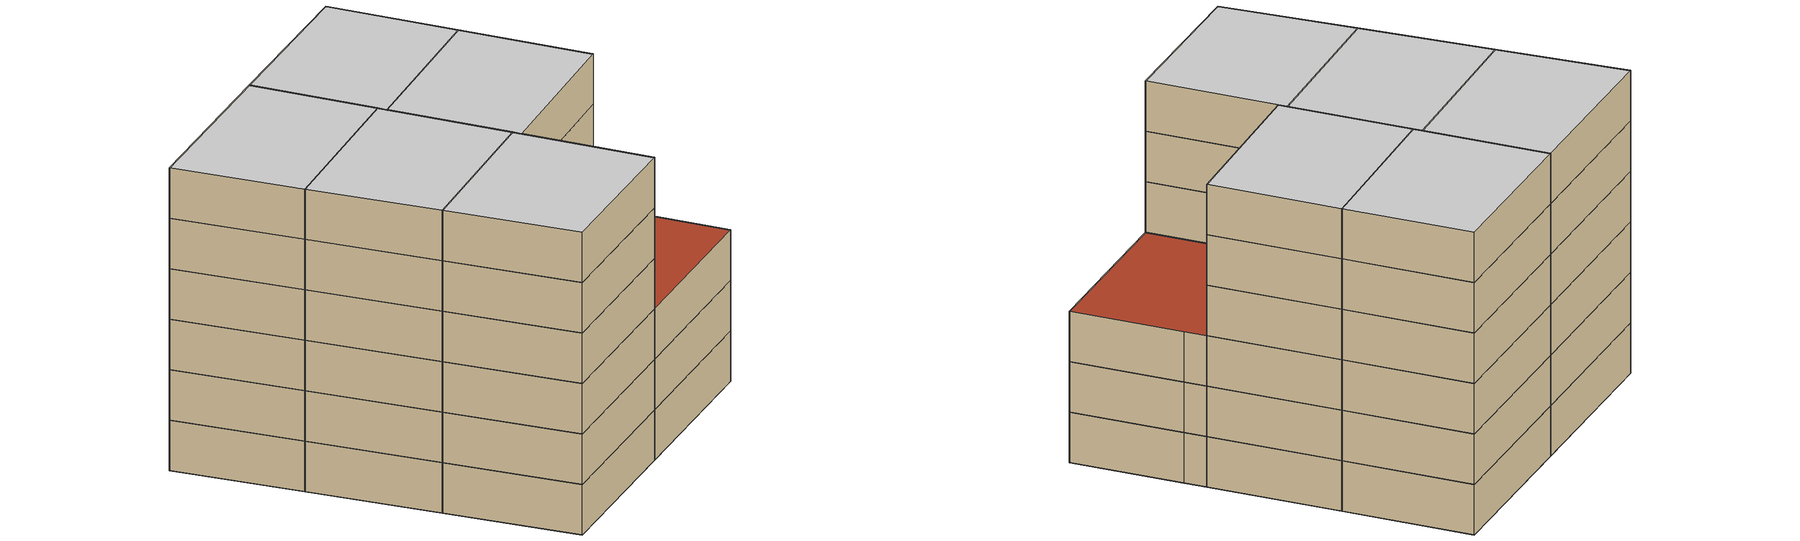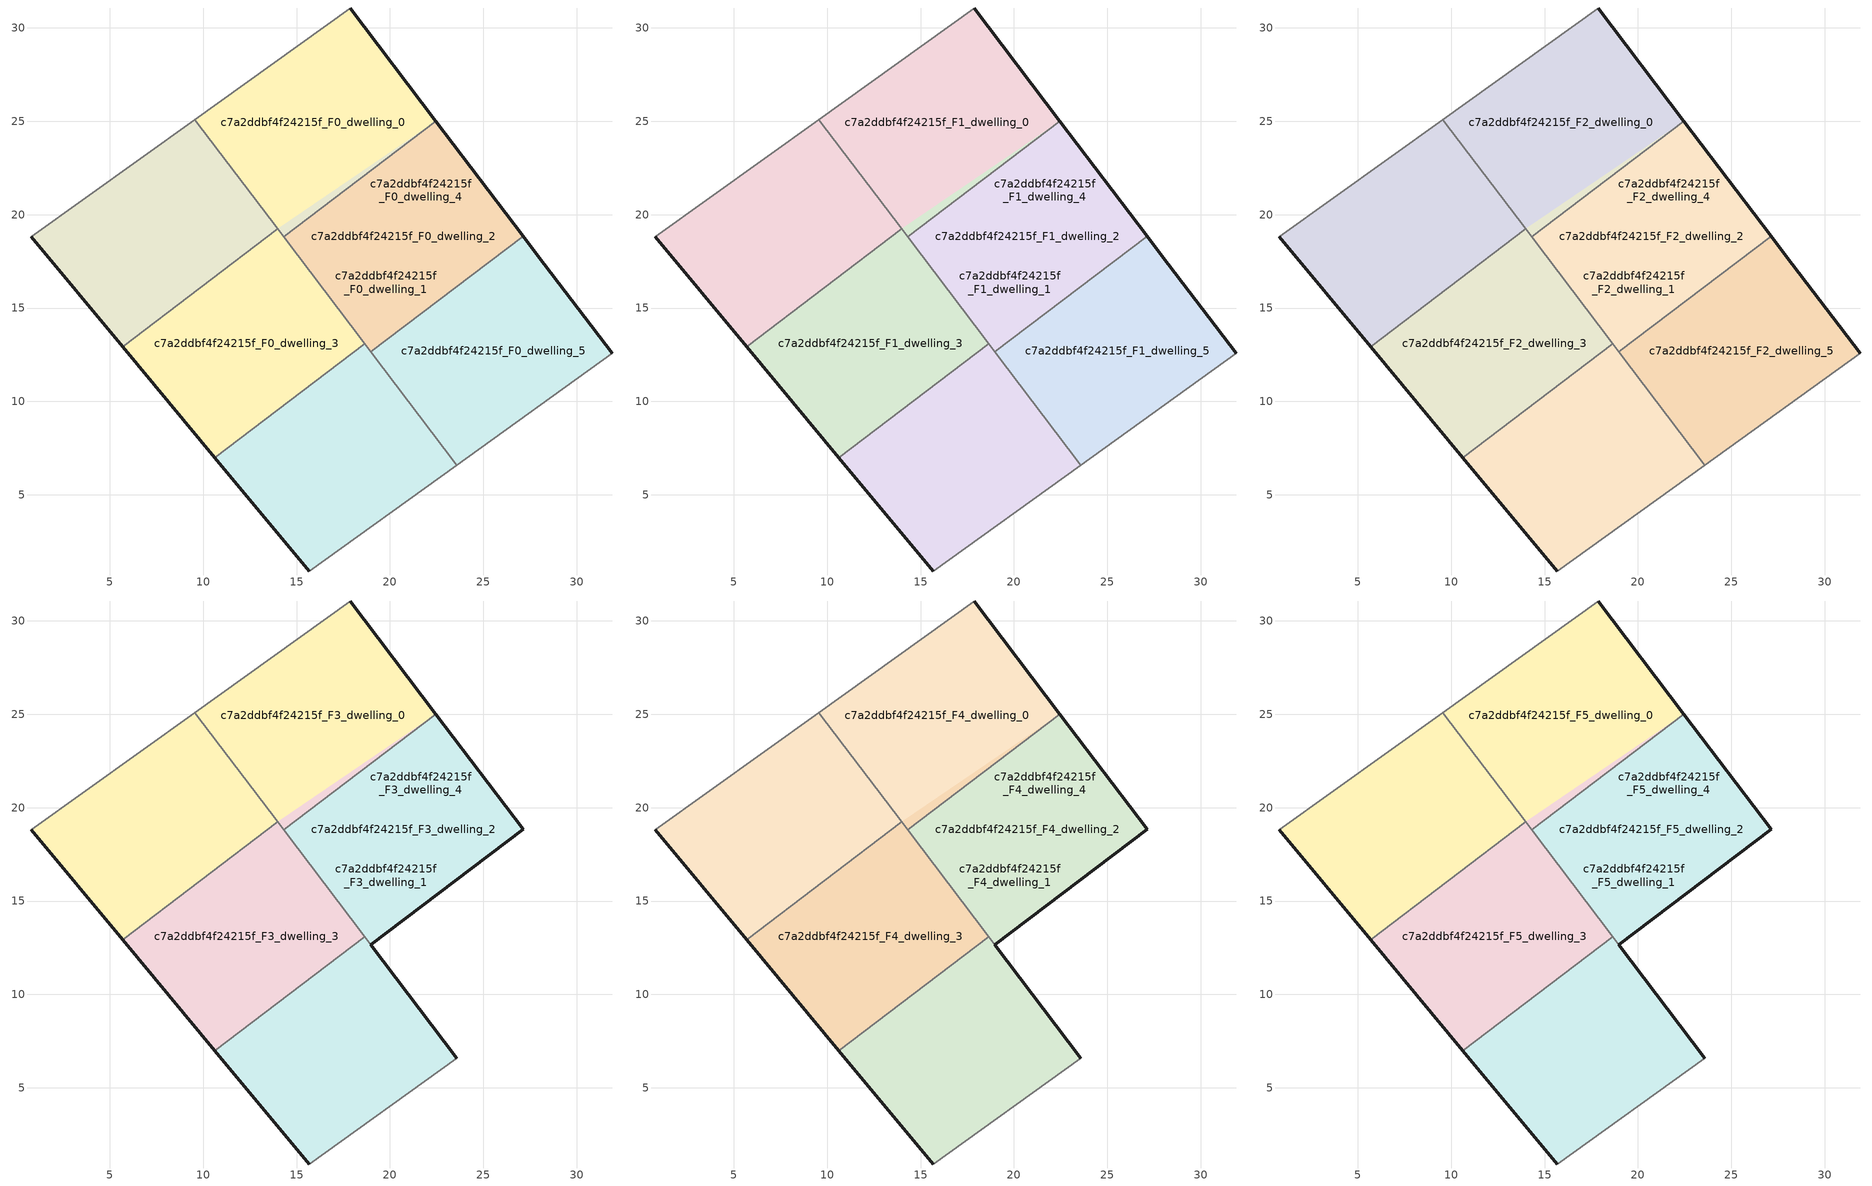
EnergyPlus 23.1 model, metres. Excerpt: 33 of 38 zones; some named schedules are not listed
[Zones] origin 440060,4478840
c7a2ddbf4f24215f_F0_dwelling_0
 floor ground (EU_floor_Construction): 22.47,25.01 17.88,31.07 9.55,25.09 14.3,18.82 z0; 13.98,19.24 9.55,25.09 0.8,18.8 5.68,12.94 z0
 wall outside (EU_wall_Construction): 5.68,12.94 0.8,18.8 z0:3
 wall adiabatic (EU_wall_Construction): 0.8,18.8 9.55,25.09 z0:3
 wall to c7a2ddbf4f24215f_F0_dwelling_1 (EU_wall_Construction): 13.98,19.24 5.68,12.94 z0:3
 wall to c7a2ddbf4f24215f_F0_dwelling_3 (EU_wall_Construction): 9.55,25.09 13.98,19.24 z0:3
c7a2ddbf4f24215f_F0_dwelling_1
 floor ground (EU_floor_Construction): 22.47,25.01 13.98,19.24 14.3,18.82 z0; 22.47,25.01 17.88,31.07 9.55,25.09 13.98,19.24 z0; 18.66,13.07 13.98,19.24 5.68,12.94 10.63,6.98 z0; 27.14,18.84 22.47,25.01 14.3,18.82 18.98,12.65 z0
 wall outside (EU_wall_Construction): 10.63,6.98 5.68,12.94 z0:3
 wall to c7a2ddbf4f24215f_F0_dwelling_2 (EU_wall_Construction): 18.66,13.07 10.63,6.98 z0:3
 wall to c7a2ddbf4f24215f_F0_dwelling_4 (EU_wall_Construction): 14.3,18.82 18.66,13.07 z0:3
 wall to c7a2ddbf4f24215f_F0_dwelling_3 (EU_wall_Construction): 13.98,19.24 14.3,18.82 z0:3
c7a2ddbf4f24215f_F0_dwelling_2
 floor ground (EU_floor_Construction): 23.58,6.59 18.66,13.07 10.63,6.98 15.69,0.91 z0; 31.91,12.57 27.93,17.8 27.14,18.84 18.98,12.65 23.58,6.59 z0; 27.14,18.84 22.47,25.01 14.3,18.82 18.98,12.65 z0
 wall outside (EU_wall_Construction): 15.69,0.91 10.63,6.98 z0:3
 wall adiabatic (EU_wall_Construction): 23.58,6.59 15.69,0.91 z0:3
 wall to c7a2ddbf4f24215f_F0_dwelling_5 (EU_wall_Construction): 18.98,12.65 23.58,6.59 z0:3
 wall to c7a2ddbf4f24215f_F0_dwelling_4 (EU_wall_Construction): 18.66,13.07 18.98,12.65 z0:3
c7a2ddbf4f24215f_F0_dwelling_3
 floor ground (EU_floor_Construction): 22.47,25.01 17.88,31.07 9.55,25.09 13.98,19.24 z0; 13.98,19.24 9.55,25.09 0.8,18.8 5.68,12.94 z0; 18.66,13.07 13.98,19.24 5.68,12.94 10.63,6.98 z0; 22.47,25.01 13.98,19.24 14.3,18.82 z0
 wall outside (EU_wall_Construction): 17.88,31.07 22.47,25.01 z0:3
 wall adiabatic (EU_wall_Construction): 9.55,25.09 17.88,31.07 z0:3
 wall to c7a2ddbf4f24215f_F0_dwelling_4 (EU_wall_Construction): 22.47,25.01 14.3,18.82 z0:3
c7a2ddbf4f24215f_F0_dwelling_4
 floor ground (EU_floor_Construction): 27.14,18.84 22.47,25.01 14.3,18.82 18.98,12.65 z0; 18.66,13.07 13.98,19.24 5.68,12.94 10.63,6.98 z0; 23.58,6.59 18.66,13.07 10.63,6.98 15.69,0.91 z0
 wall outside (EU_wall_Construction): 22.47,25.01 27.14,18.84 z0:3
 wall to c7a2ddbf4f24215f_F0_dwelling_5 (EU_wall_Construction): 27.14,18.84 18.98,12.65 z0:3
c7a2ddbf4f24215f_F0_dwelling_5
 floor ground (EU_floor_Construction): 23.58,6.59 18.66,13.07 10.63,6.98 15.69,0.91 z0; 31.91,12.57 27.93,17.8 27.14,18.84 18.98,12.65 23.58,6.59 z0
 wall outside (EU_wall_Construction): 27.14,18.84 27.93,17.8 31.91,12.57 z0:3
 wall adiabatic (EU_wall_Construction): 31.91,12.57 23.58,6.59 z0:3
c7a2ddbf4f24215f_F1_dwelling_0
 floor to c7a2ddbf4f24215f_F0_dwelling_0 (EU_floor_Construction): 22.47,25.01 17.88,31.07 9.55,25.09 14.3,18.82 z3
 floor adiabatic (EU_floor_Construction): 13.98,19.24 9.55,25.09 0.8,18.8 5.68,12.94 z3
 wall outside (EU_wall_Construction): 5.68,12.94 0.8,18.8 z3:6
 wall adiabatic (EU_wall_Construction): 0.8,18.8 9.55,25.09 z3:6
 wall to c7a2ddbf4f24215f_F1_dwelling_1 (EU_wall_Construction): 13.98,19.24 5.68,12.94 z3:6
 wall to c7a2ddbf4f24215f_F1_dwelling_3 (EU_wall_Construction): 9.55,25.09 13.98,19.24 z3:6
c7a2ddbf4f24215f_F1_dwelling_1
 floor to c7a2ddbf4f24215f_F0_dwelling_1 (EU_floor_Construction): 27.14,18.84 22.47,25.01 14.3,18.82 18.98,12.65 z3; 22.47,25.01 13.98,19.24 14.3,18.82 z3; 13.98,19.24 17.88,31.07 9.55,25.09 z3; 18.66,13.07 13.98,19.24 5.68,12.94 10.63,6.98 z3; 22.47,25.01 17.88,31.07 13.98,19.24 z3
 wall outside (EU_wall_Construction): 10.63,6.98 5.68,12.94 z3:6
 wall to c7a2ddbf4f24215f_F1_dwelling_2 (EU_wall_Construction): 18.66,13.07 10.63,6.98 z3:6
 wall to c7a2ddbf4f24215f_F1_dwelling_4 (EU_wall_Construction): 14.3,18.82 18.66,13.07 z3:6
 wall to c7a2ddbf4f24215f_F1_dwelling_3 (EU_wall_Construction): 13.98,19.24 14.3,18.82 z3:6
c7a2ddbf4f24215f_F1_dwelling_2
 floor to c7a2ddbf4f24215f_F0_dwelling_2 (EU_floor_Construction): 23.58,6.59 18.66,13.07 10.63,6.98 15.69,0.91 z3; 27.14,18.84 22.47,25.01 14.3,18.82 18.98,12.65 z3
 floor adiabatic (EU_floor_Construction): 31.91,12.57 27.93,17.8 27.14,18.84 18.98,12.65 23.58,6.59 z3
 wall outside (EU_wall_Construction): 15.69,0.91 10.63,6.98 z3:6
 wall adiabatic (EU_wall_Construction): 23.58,6.59 15.69,0.91 z3:6
 wall to c7a2ddbf4f24215f_F1_dwelling_5 (EU_wall_Construction): 18.98,12.65 23.58,6.59 z3:6
 wall to c7a2ddbf4f24215f_F1_dwelling_4 (EU_wall_Construction): 18.66,13.07 18.98,12.65 z3:6
c7a2ddbf4f24215f_F1_dwelling_3
 floor to c7a2ddbf4f24215f_F0_dwelling_3 (EU_floor_Construction): 13.98,19.24 9.55,25.09 0.8,18.8 5.68,12.94 z3; 18.66,13.07 13.98,19.24 5.68,12.94 10.63,6.98 z3; 13.98,19.24 17.88,31.07 9.55,25.09 z3; 22.47,25.01 13.99,19.24 14.3,18.82 z3; 22.47,25.01 17.88,31.07 13.98,19.24 z3
 wall outside (EU_wall_Construction): 17.88,31.07 22.47,25.01 z3:6
 wall adiabatic (EU_wall_Construction): 9.55,25.09 17.88,31.07 z3:6
 wall to c7a2ddbf4f24215f_F1_dwelling_4 (EU_wall_Construction): 22.47,25.01 14.3,18.82 z3:6
c7a2ddbf4f24215f_F1_dwelling_4
 floor to c7a2ddbf4f24215f_F0_dwelling_4 (EU_floor_Construction): 27.14,18.84 22.47,25.01 14.3,18.82 18.98,12.65 z3; 18.66,13.07 13.98,19.24 5.68,12.94 10.63,6.98 z3
 floor adiabatic (EU_floor_Construction): 23.58,6.59 18.66,13.07 10.63,6.98 15.69,0.91 z3
 wall outside (EU_wall_Construction): 22.47,25.01 27.14,18.84 z3:6
 wall to c7a2ddbf4f24215f_F1_dwelling_5 (EU_wall_Construction): 27.14,18.84 18.98,12.65 z3:6
c7a2ddbf4f24215f_F1_dwelling_5
 floor to c7a2ddbf4f24215f_F0_dwelling_5 (EU_floor_Construction): 23.58,6.59 18.66,13.07 10.63,6.98 15.69,0.91 z3; 31.91,12.57 27.93,17.8 27.14,18.84 18.98,12.65 23.58,6.59 z3
 wall outside (EU_wall_Construction): 27.14,18.84 27.93,17.8 31.91,12.57 z3:6
 wall adiabatic (EU_wall_Construction): 31.91,12.57 23.58,6.59 z3:6
c7a2ddbf4f24215f_F2_dwelling_0
 floor to c7a2ddbf4f24215f_F1_dwelling_0 (EU_floor_Construction): 22.47,25.01 17.88,31.07 9.55,25.09 14.3,18.82 z6
 floor adiabatic (EU_floor_Construction): 13.98,19.24 9.55,25.09 0.8,18.8 5.68,12.94 z6
 wall outside (EU_wall_Construction): 5.68,12.94 0.8,18.8 z6:9
 wall adiabatic (EU_wall_Construction): 0.8,18.8 9.55,25.09 z6:9
 wall to c7a2ddbf4f24215f_F2_dwelling_1 (EU_wall_Construction): 13.98,19.24 5.68,12.94 z6:9
 wall to c7a2ddbf4f24215f_F2_dwelling_3 (EU_wall_Construction): 9.55,25.09 13.98,19.24 z6:9
c7a2ddbf4f24215f_F2_dwelling_1
 floor to c7a2ddbf4f24215f_F1_dwelling_1 (EU_floor_Construction): 27.14,18.84 22.47,25.01 14.3,18.82 18.98,12.65 z6; 22.47,25.01 13.98,19.24 14.3,18.82 z6; 13.98,19.24 17.88,31.07 9.55,25.09 z6; 18.66,13.07 13.98,19.24 5.68,12.94 10.63,6.98 z6; 22.47,25.01 17.88,31.07 13.98,19.24 z6
 wall outside (EU_wall_Construction): 10.63,6.98 5.68,12.94 z6:9
 wall to c7a2ddbf4f24215f_F2_dwelling_2 (EU_wall_Construction): 18.66,13.07 10.63,6.98 z6:9
 wall to c7a2ddbf4f24215f_F2_dwelling_4 (EU_wall_Construction): 14.3,18.82 18.66,13.07 z6:9
 wall to c7a2ddbf4f24215f_F2_dwelling_3 (EU_wall_Construction): 13.98,19.24 14.3,18.82 z6:9
c7a2ddbf4f24215f_F2_dwelling_2
 floor to c7a2ddbf4f24215f_F1_dwelling_2 (EU_floor_Construction): 23.58,6.59 18.66,13.07 10.63,6.98 15.69,0.91 z6; 27.14,18.84 22.47,25.01 14.3,18.82 18.98,12.65 z6
 floor adiabatic (EU_floor_Construction): 31.91,12.57 27.93,17.8 27.14,18.84 18.98,12.65 23.58,6.59 z6
 wall outside (EU_wall_Construction): 15.69,0.91 10.63,6.98 z6:9
 wall adiabatic (EU_wall_Construction): 23.58,6.59 15.69,0.91 z6:9
 wall to c7a2ddbf4f24215f_F2_dwelling_5 (EU_wall_Construction): 18.98,12.65 23.58,6.59 z6:9
 wall to c7a2ddbf4f24215f_F2_dwelling_4 (EU_wall_Construction): 18.66,13.07 18.98,12.65 z6:9
 roof outside (EU_floor_Construction): 27.93,17.8 31.91,12.57 23.58,6.59 18.98,12.65 27.14,18.84 z9
c7a2ddbf4f24215f_F2_dwelling_3
 floor to c7a2ddbf4f24215f_F1_dwelling_3 (EU_floor_Construction): 13.98,19.24 9.55,25.09 0.8,18.8 5.68,12.94 z6; 18.66,13.07 13.98,19.24 5.68,12.94 10.63,6.98 z6; 13.98,19.24 17.88,31.07 9.55,25.09 z6; 22.47,25.01 13.99,19.24 14.3,18.82 z6; 22.47,25.01 17.88,31.07 13.98,19.24 z6
 wall outside (EU_wall_Construction): 17.88,31.07 22.47,25.01 z6:9
 wall adiabatic (EU_wall_Construction): 9.55,25.09 17.88,31.07 z6:9
 wall to c7a2ddbf4f24215f_F2_dwelling_4 (EU_wall_Construction): 22.47,25.01 14.3,18.82 z6:9
c7a2ddbf4f24215f_F2_dwelling_4
 floor to c7a2ddbf4f24215f_F1_dwelling_4 (EU_floor_Construction): 27.14,18.84 22.47,25.01 14.3,18.82 18.98,12.65 z6; 18.66,13.07 13.98,19.24 5.68,12.94 10.63,6.98 z6
 floor adiabatic (EU_floor_Construction): 23.58,6.59 18.66,13.07 10.63,6.98 15.69,0.91 z6
 wall outside (EU_wall_Construction): 22.47,25.01 27.14,18.84 z6:9
 wall to c7a2ddbf4f24215f_F2_dwelling_5 (EU_wall_Construction): 27.14,18.84 18.98,12.65 z6:9
c7a2ddbf4f24215f_F2_dwelling_5
 floor to c7a2ddbf4f24215f_F1_dwelling_5 (EU_floor_Construction): 23.58,6.59 18.66,13.07 10.63,6.98 15.69,0.91 z6; 31.91,12.57 27.93,17.8 27.14,18.84 18.98,12.65 23.58,6.59 z6
 wall outside (EU_wall_Construction): 27.14,18.84 27.93,17.8 31.91,12.57 z6:9
 wall adiabatic (EU_wall_Construction): 31.91,12.57 23.58,6.59 z6:9
 roof outside (EU_roof_Construction): 27.93,17.8 31.91,12.57 23.58,6.59 18.98,12.65 27.14,18.84 z9
c7a2ddbf4f24215f_F3_dwelling_0
 floor to c7a2ddbf4f24215f_F2_dwelling_0 (EU_floor_Construction): 22.47,25.01 17.88,31.07 9.55,25.09 14.3,18.82 z9
 floor adiabatic (EU_floor_Construction): 13.98,19.24 9.55,25.09 0.8,18.8 5.68,12.94 z9
 wall outside (EU_wall_Construction): 5.68,12.94 0.8,18.8 z9:12
 wall adiabatic (EU_wall_Construction): 0.8,18.8 9.55,25.09 z9:12
 wall to c7a2ddbf4f24215f_F3_dwelling_1 (EU_wall_Construction): 13.98,19.24 5.68,12.94 z9:12
 wall to c7a2ddbf4f24215f_F3_dwelling_3 (EU_wall_Construction): 9.55,25.09 13.98,19.24 z9:12
c7a2ddbf4f24215f_F3_dwelling_1
 floor to c7a2ddbf4f24215f_F2_dwelling_1 (EU_floor_Construction): 27.14,18.84 22.47,25.01 14.3,18.82 18.98,12.65 z9; 22.47,25.01 13.98,19.24 14.3,18.82 z9; 13.98,19.24 17.88,31.07 9.55,25.09 z9; 18.66,13.07 13.98,19.24 5.68,12.94 10.63,6.98 z9; 22.47,25.01 17.88,31.07 13.98,19.24 z9
 wall outside (EU_wall_Construction): 10.63,6.98 5.68,12.94 z9:12
 wall to c7a2ddbf4f24215f_F3_dwelling_2 (EU_wall_Construction): 18.66,13.07 10.63,6.98 z9:12
 wall to c7a2ddbf4f24215f_F3_dwelling_4 (EU_wall_Construction): 14.3,18.82 18.66,13.07 z9:12
 wall to c7a2ddbf4f24215f_F3_dwelling_3 (EU_wall_Construction): 13.98,19.24 14.3,18.82 z9:12
c7a2ddbf4f24215f_F3_dwelling_2
 floor to c7a2ddbf4f24215f_F2_dwelling_2 (EU_floor_Construction): 27.14,18.84 22.47,25.01 14.3,18.82 18.98,12.65 z9; 23.58,6.59 18.66,13.07 10.63,6.98 15.69,0.91 z9
 wall outside (EU_wall_Construction): 15.69,0.91 10.63,6.98 / 18.98,12.65 23.58,6.59 z9:12
 wall adiabatic (EU_wall_Construction): 23.58,6.59 15.69,0.91 z9:12
 wall to c7a2ddbf4f24215f_F3_dwelling_4 (EU_wall_Construction): 18.66,13.07 18.98,12.65 z9:12
c7a2ddbf4f24215f_F3_dwelling_3
 floor to c7a2ddbf4f24215f_F2_dwelling_3 (EU_floor_Construction): 13.98,19.24 9.55,25.09 0.8,18.8 5.68,12.94 z9; 18.66,13.07 13.98,19.24 5.68,12.94 10.63,6.98 z9; 13.98,19.24 17.88,31.07 9.55,25.09 z9; 22.47,25.01 13.99,19.24 14.3,18.82 z9; 22.47,25.01 17.88,31.07 13.98,19.24 z9
 wall outside (EU_wall_Construction): 17.88,31.07 22.47,25.01 z9:12
 wall adiabatic (EU_wall_Construction): 9.55,25.09 17.88,31.07 z9:12
 wall to c7a2ddbf4f24215f_F3_dwelling_4 (EU_wall_Construction): 22.47,25.01 14.3,18.82 z9:12
c7a2ddbf4f24215f_F3_dwelling_4
 floor to c7a2ddbf4f24215f_F2_dwelling_4 (EU_floor_Construction): 27.14,18.84 22.47,25.01 14.3,18.82 18.98,12.65 z9; 18.66,13.07 13.98,19.24 5.68,12.94 10.63,6.98 z9
 floor to c7a2ddbf4f24215f_F2_dwelling_5 (EU_floor_Construction): 23.58,6.59 18.66,13.07 10.63,6.98 15.69,0.91 z9
 wall outside (EU_wall_Construction): 22.47,25.01 27.14,18.84 18.98,12.65 z9:12
c7a2ddbf4f24215f_F4_dwelling_0
 floor to c7a2ddbf4f24215f_F3_dwelling_0 (EU_floor_Construction): 22.47,25.01 17.88,31.07 9.55,25.09 14.3,18.82 z12
 floor adiabatic (EU_floor_Construction): 13.98,19.24 9.55,25.09 0.8,18.8 5.68,12.94 z12
 wall outside (EU_wall_Construction): 5.68,12.94 0.8,18.8 z12:15
 wall adiabatic (EU_wall_Construction): 0.8,18.8 9.55,25.09 z12:15
 wall to c7a2ddbf4f24215f_F4_dwelling_1 (EU_wall_Construction): 13.98,19.24 5.68,12.94 z12:15
 wall to c7a2ddbf4f24215f_F4_dwelling_3 (EU_wall_Construction): 9.55,25.09 13.98,19.24 z12:15
c7a2ddbf4f24215f_F4_dwelling_1
 floor to c7a2ddbf4f24215f_F3_dwelling_1 (EU_floor_Construction): 27.14,18.84 22.47,25.01 14.3,18.82 18.98,12.65 z12; 22.47,25.01 13.98,19.24 14.3,18.82 z12; 13.98,19.24 17.88,31.07 9.55,25.09 z12; 18.66,13.07 13.98,19.24 5.68,12.94 10.63,6.98 z12; 22.47,25.01 17.88,31.07 13.98,19.24 z12
 wall outside (EU_wall_Construction): 10.63,6.98 5.68,12.94 z12:15
 wall to c7a2ddbf4f24215f_F4_dwelling_2 (EU_wall_Construction): 18.66,13.07 10.63,6.98 z12:15
 wall to c7a2ddbf4f24215f_F4_dwelling_4 (EU_wall_Construction): 14.3,18.82 18.66,13.07 z12:15
 wall to c7a2ddbf4f24215f_F4_dwelling_3 (EU_wall_Construction): 13.98,19.24 14.3,18.82 z12:15
c7a2ddbf4f24215f_F4_dwelling_2
 floor to c7a2ddbf4f24215f_F3_dwelling_2 (EU_floor_Construction): 27.14,18.84 22.47,25.01 14.3,18.82 18.98,12.65 z12
 floor to c7a2ddbf4f24215f_F3_dwelling_4 (EU_floor_Construction): 23.58,6.59 18.66,13.07 10.63,6.98 15.69,0.91 z12
 wall outside (EU_wall_Construction): 15.69,0.91 10.63,6.98 / 18.98,12.65 23.58,6.59 z12:15
 wall adiabatic (EU_wall_Construction): 23.58,6.59 15.69,0.91 z12:15
 wall to c7a2ddbf4f24215f_F4_dwelling_4 (EU_wall_Construction): 18.66,13.07 18.98,12.65 z12:15
c7a2ddbf4f24215f_F4_dwelling_3
 floor to c7a2ddbf4f24215f_F3_dwelling_3 (EU_floor_Construction): 13.98,19.24 9.55,25.09 0.8,18.8 5.68,12.94 z12; 18.66,13.07 13.98,19.24 5.68,12.94 10.63,6.98 z12; 13.98,19.24 17.88,31.07 9.55,25.09 z12; 22.47,25.01 13.99,19.24 14.3,18.82 z12; 22.47,25.01 17.88,31.07 13.98,19.24 z12
 wall outside (EU_wall_Construction): 17.88,31.07 22.47,25.01 z12:15
 wall adiabatic (EU_wall_Construction): 9.55,25.09 17.88,31.07 z12:15
 wall to c7a2ddbf4f24215f_F4_dwelling_4 (EU_wall_Construction): 22.47,25.01 14.3,18.82 z12:15
c7a2ddbf4f24215f_F4_dwelling_4
 floor to c7a2ddbf4f24215f_F3_dwelling_4 (EU_floor_Construction): 27.14,18.84 22.47,25.01 14.3,18.82 18.98,12.65 z12; 18.66,13.07 13.98,19.24 5.68,12.94 10.63,6.98 z12
 floor to c7a2ddbf4f24215f_F3_dwelling_2 (EU_floor_Construction): 23.58,6.59 18.66,13.07 10.63,6.98 15.69,0.91 z12
 wall outside (EU_wall_Construction): 22.47,25.01 27.14,18.84 18.98,12.65 z12:15
c7a2ddbf4f24215f_F5_dwelling_0
 floor to c7a2ddbf4f24215f_F4_dwelling_0 (EU_floor_Construction): 22.47,25.01 17.88,31.07 9.55,25.09 14.3,18.82 z15
 floor adiabatic (EU_floor_Construction): 13.98,19.24 9.55,25.09 0.8,18.8 5.68,12.94 z15
 wall outside (EU_wall_Construction): 5.68,12.94 0.8,18.8 z15:18
 wall adiabatic (EU_wall_Construction): 0.8,18.8 9.55,25.09 z15:18
 wall to c7a2ddbf4f24215f_F5_dwelling_1 (EU_wall_Construction): 13.98,19.24 5.68,12.94 z15:18
 wall to c7a2ddbf4f24215f_F5_dwelling_3 (EU_wall_Construction): 9.55,25.09 13.98,19.24 z15:18
 ceiling to c7a2ddbf4f24215f_F6_dwelling_3 (EU_floor_Construction): 9.55,25.09 13.98,19.24 5.68,12.94 0.8,18.8 z18
 ceiling to c7a2ddbf4f24215f_F6_dwelling_0 (EU_floor_Construction): 17.88,31.07 22.47,25.01 14.3,18.82 9.55,25.09 z18
c7a2ddbf4f24215f_F5_dwelling_1
 floor to c7a2ddbf4f24215f_F4_dwelling_1 (EU_floor_Construction): 27.14,18.84 22.47,25.01 14.3,18.82 18.98,12.65 z15; 22.47,25.01 13.98,19.24 14.3,18.82 z15; 13.98,19.24 17.88,31.07 9.55,25.09 z15; 18.66,13.07 13.98,19.24 5.68,12.94 10.63,6.98 z15; 22.47,25.01 17.88,31.07 13.98,19.24 z15
 wall outside (EU_wall_Construction): 10.63,6.98 5.68,12.94 z15:18
 wall to c7a2ddbf4f24215f_F5_dwelling_2 (EU_wall_Construction): 18.66,13.07 10.63,6.98 z15:18
 wall to c7a2ddbf4f24215f_F5_dwelling_4 (EU_wall_Construction): 14.3,18.82 18.66,13.07 z15:18
 wall to c7a2ddbf4f24215f_F5_dwelling_3 (EU_wall_Construction): 13.98,19.24 14.3,18.82 z15:18
 ceiling to c7a2ddbf4f24215f_F6_dwelling_1 (EU_floor_Construction): 13.98,19.24 18.66,13.07 10.63,6.98 5.68,12.94 z18; 17.88,31.07 13.98,19.24 9.55,25.09 z18; 22.47,25.01 14.3,18.82 13.98,19.24 z18; 22.47,25.01 27.14,18.84 18.98,12.65 14.3,18.82 z18; 17.88,31.07 22.47,25.01 13.98,19.24 z18
c7a2ddbf4f24215f_F5_dwelling_2
 floor to c7a2ddbf4f24215f_F4_dwelling_2 (EU_floor_Construction): 27.14,18.84 22.47,25.01 14.3,18.82 18.98,12.65 z15
 floor to c7a2ddbf4f24215f_F4_dwelling_4 (EU_floor_Construction): 23.58,6.59 18.66,13.07 10.63,6.98 15.69,0.91 z15
 wall outside (EU_wall_Construction): 15.69,0.91 10.63,6.98 / 18.98,12.65 23.58,6.59 z15:18
 wall adiabatic (EU_wall_Construction): 23.58,6.59 15.69,0.91 z15:18
 wall to c7a2ddbf4f24215f_F5_dwelling_4 (EU_wall_Construction): 18.66,13.07 18.98,12.65 z15:18
 ceiling to c7a2ddbf4f24215f_F6_dwelling_2 (EU_floor_Construction): 22.47,25.01 27.14,18.84 18.98,12.65 14.3,18.82 z18
 ceiling to c7a2ddbf4f24215f_F6_dwelling_4 (EU_floor_Construction): 18.66,13.07 23.58,6.59 15.69,0.91 10.63,6.98 z18
c7a2ddbf4f24215f_F5_dwelling_3
 floor to c7a2ddbf4f24215f_F4_dwelling_3 (EU_floor_Construction): 13.98,19.24 9.55,25.09 0.8,18.8 5.68,12.94 z15; 18.66,13.07 13.98,19.24 5.68,12.94 10.63,6.98 z15; 13.98,19.24 17.88,31.07 9.55,25.09 z15; 22.47,25.01 13.99,19.24 14.3,18.82 z15; 22.47,25.01 17.88,31.07 13.98,19.24 z15
 wall outside (EU_wall_Construction): 17.88,31.07 22.47,25.01 z15:18
 wall adiabatic (EU_wall_Construction): 9.55,25.09 17.88,31.07 z15:18
 wall to c7a2ddbf4f24215f_F5_dwelling_4 (EU_wall_Construction): 22.47,25.01 14.3,18.82 z15:18
 ceiling to c7a2ddbf4f24215f_F6_dwelling_3 (EU_floor_Construction): 9.55,25.09 13.98,19.24 5.68,12.94 0.8,18.8 z18; 13.98,19.24 18.66,13.07 10.63,6.98 5.68,12.94 z18; 17.88,31.07 13.98,19.24 9.55,25.09 z18; 22.47,25.01 14.3,18.82 13.99,19.24 z18; 17.88,31.07 22.47,25.01 13.98,19.24 z18
c7a2ddbf4f24215f_F5_dwelling_4
 floor to c7a2ddbf4f24215f_F4_dwelling_4 (EU_floor_Construction): 27.14,18.84 22.47,25.01 14.3,18.82 18.98,12.65 z15; 18.66,13.07 13.98,19.24 5.68,12.94 10.63,6.98 z15
 floor to c7a2ddbf4f24215f_F4_dwelling_2 (EU_floor_Construction): 23.58,6.59 18.66,13.07 10.63,6.98 15.69,0.91 z15
 wall outside (EU_wall_Construction): 22.47,25.01 27.14,18.84 18.98,12.65 z15:18
 ceiling to c7a2ddbf4f24215f_F6_dwelling_4 (EU_floor_Construction): 22.47,25.01 27.14,18.84 18.98,12.65 14.3,18.82 z18; 13.98,19.24 18.66,13.07 10.63,6.98 5.68,12.94 z18
 ceiling to c7a2ddbf4f24215f_F6_dwelling_2 (EU_floor_Construction): 18.66,13.07 23.58,6.59 15.69,0.91 10.63,6.98 z18
[Building]
EU S2 Campaign: North Axis=0; Terrain=City; Solar Distribution=FullExterior
[Site:Location]
Madrid: Latitude=40.5; Longitude=-3.5; Time Zone=1; Elevation=609
[SizingPeriod:WeatherFileDays]
AnnualSizingPeriod: Begin Month=1; Begin Day of Month=1; End Month=12; End Day of Month=31; Day of Week for Start Day=Monday; Use Weather File Daylight Saving Period=No; Use Weather File Rain and Snow Indicators=No
[MATERIAL]
EU_InternalMass_Material: Roughness=MediumRough; Thickness=0.1; Conductivity=1; Density=1800; Specific Heat=900; Thermal Absorptance=0.9; Solar Absorptance=0.7; Visible Absorptance=0.7
[MATERIAL:NOMASS] Roughness=MediumRough; Thermal Absorptance=0.9; Solar Absorptance=0.7; Visible Absorptance=0.7
Name | Thermal Resistance
EU_wall_NoMass | 0.609216
EU_roof_NoMass | 0.513268
EU_floor_NoMass | 0.568163
[CONSTRUCTION]
EU_wall_Construction: EU_wall_NoMass
EU_roof_Construction: EU_roof_NoMass
EU_floor_Construction: EU_floor_NoMass
EU_InternalMass_Construction: EU_InternalMass_Material
[ZONE] Type=1; Multiplier=1; Ceiling Height=autocalculate; Floor Area=autocalculate; Part of Total Floor Area=Yes
Name | Volume
c7a2ddbf4f24215f_F0_dwelling_0 | 475.766
c7a2ddbf4f24215f_F1_dwelling_0; c7a2ddbf4f24215f_F2_dwelling_0; c7a2ddbf4f24215f_F3_dwelling_0; c7a2ddbf4f24215f_F4_dwelling_0; c7a2ddbf4f24215f_F5_dwelling_0 | 475.767
c7a2ddbf4f24215f_F0_dwelling_1 | 713.685
c7a2ddbf4f24215f_F1_dwelling_1; c7a2ddbf4f24215f_F2_dwelling_1; c7a2ddbf4f24215f_F3_dwelling_1; c7a2ddbf4f24215f_F4_dwelling_1; c7a2ddbf4f24215f_F5_dwelling_1 | 713.686
c7a2ddbf4f24215f_F0_dwelling_2; c7a2ddbf4f24215f_F1_dwelling_2; c7a2ddbf4f24215f_F2_dwelling_2 | 713.675
c7a2ddbf4f24215f_F3_dwelling_2; c7a2ddbf4f24215f_F4_dwelling_2; c7a2ddbf4f24215f_F5_dwelling_2 | 475.786
c7a2ddbf4f24215f_F0_dwelling_3 | 713.66
c7a2ddbf4f24215f_F1_dwelling_3; c7a2ddbf4f24215f_F2_dwelling_3; c7a2ddbf4f24215f_F3_dwelling_3; c7a2ddbf4f24215f_F4_dwelling_3; c7a2ddbf4f24215f_F5_dwelling_3 | 713.661
c7a2ddbf4f24215f_F0_dwelling_4; c7a2ddbf4f24215f_F1_dwelling_4; c7a2ddbf4f24215f_F2_dwelling_4; c7a2ddbf4f24215f_F3_dwelling_4; c7a2ddbf4f24215f_F4_dwelling_4; c7a2ddbf4f24215f_F5_dwelling_4 | 713.678
c7a2ddbf4f24215f_F0_dwelling_5; c7a2ddbf4f24215f_F1_dwelling_5; c7a2ddbf4f24215f_F2_dwelling_5 | 475.772
[INTERNALMASS] Construction=EU_InternalMass_Construction
Name | Zone or ZoneList | Surface Area
c7a2ddbf4f24215f_F0_dwelling_0_EU_InternalMass | c7a2ddbf4f24215f_F0_dwelling_0 | 79.2945
c7a2ddbf4f24215f_F0_dwelling_1_EU_InternalMass | c7a2ddbf4f24215f_F0_dwelling_1 | 79.3002
c7a2ddbf4f24215f_F0_dwelling_2_EU_InternalMass | c7a2ddbf4f24215f_F0_dwelling_2 | 79.2943
c7a2ddbf4f24215f_F0_dwelling_3_EU_InternalMass | c7a2ddbf4f24215f_F0_dwelling_3 | 79.2952
c7a2ddbf4f24215f_F0_dwelling_4_EU_InternalMass | c7a2ddbf4f24215f_F0_dwelling_4 | 79.3049
c7a2ddbf4f24215f_F0_dwelling_5_EU_InternalMass | c7a2ddbf4f24215f_F0_dwelling_5 | 79.2983
c7a2ddbf4f24215f_F1_dwelling_0_EU_InternalMass | c7a2ddbf4f24215f_F1_dwelling_0 | 79.2945
c7a2ddbf4f24215f_F1_dwelling_1_EU_InternalMass | c7a2ddbf4f24215f_F1_dwelling_1 | 79.3002
c7a2ddbf4f24215f_F1_dwelling_2_EU_InternalMass | c7a2ddbf4f24215f_F1_dwelling_2 | 79.2943
c7a2ddbf4f24215f_F1_dwelling_3_EU_InternalMass | c7a2ddbf4f24215f_F1_dwelling_3 | 79.2952
c7a2ddbf4f24215f_F1_dwelling_4_EU_InternalMass | c7a2ddbf4f24215f_F1_dwelling_4 | 79.3049
c7a2ddbf4f24215f_F1_dwelling_5_EU_InternalMass | c7a2ddbf4f24215f_F1_dwelling_5 | 79.2983
c7a2ddbf4f24215f_F2_dwelling_0_EU_InternalMass | c7a2ddbf4f24215f_F2_dwelling_0 | 79.2945
c7a2ddbf4f24215f_F2_dwelling_1_EU_InternalMass | c7a2ddbf4f24215f_F2_dwelling_1 | 79.3002
c7a2ddbf4f24215f_F2_dwelling_2_EU_InternalMass | c7a2ddbf4f24215f_F2_dwelling_2 | 79.2943
c7a2ddbf4f24215f_F2_dwelling_3_EU_InternalMass | c7a2ddbf4f24215f_F2_dwelling_3 | 79.2952
c7a2ddbf4f24215f_F2_dwelling_4_EU_InternalMass | c7a2ddbf4f24215f_F2_dwelling_4 | 79.3049
c7a2ddbf4f24215f_F2_dwelling_5_EU_InternalMass | c7a2ddbf4f24215f_F2_dwelling_5 | 79.2983
c7a2ddbf4f24215f_F3_dwelling_0_EU_InternalMass | c7a2ddbf4f24215f_F3_dwelling_0 | 95.1595
c7a2ddbf4f24215f_F3_dwelling_1_EU_InternalMass | c7a2ddbf4f24215f_F3_dwelling_1 | 95.1549
c7a2ddbf4f24215f_F3_dwelling_2_EU_InternalMass | c7a2ddbf4f24215f_F3_dwelling_2 | 95.1488
c7a2ddbf4f24215f_F3_dwelling_3_EU_InternalMass | c7a2ddbf4f24215f_F3_dwelling_3 | 95.1573
c7a2ddbf4f24215f_F3_dwelling_4_EU_InternalMass | c7a2ddbf4f24215f_F3_dwelling_4 | 95.1579
c7a2ddbf4f24215f_F4_dwelling_0_EU_InternalMass | c7a2ddbf4f24215f_F4_dwelling_0 | 95.1595
c7a2ddbf4f24215f_F4_dwelling_1_EU_InternalMass | c7a2ddbf4f24215f_F4_dwelling_1 | 95.1549
c7a2ddbf4f24215f_F4_dwelling_2_EU_InternalMass | c7a2ddbf4f24215f_F4_dwelling_2 | 95.1488
c7a2ddbf4f24215f_F4_dwelling_3_EU_InternalMass | c7a2ddbf4f24215f_F4_dwelling_3 | 95.1573
c7a2ddbf4f24215f_F4_dwelling_4_EU_InternalMass | c7a2ddbf4f24215f_F4_dwelling_4 | 95.1579
c7a2ddbf4f24215f_F5_dwelling_0_EU_InternalMass | c7a2ddbf4f24215f_F5_dwelling_0 | 95.1595
c7a2ddbf4f24215f_F5_dwelling_1_EU_InternalMass | c7a2ddbf4f24215f_F5_dwelling_1 | 95.1549
c7a2ddbf4f24215f_F5_dwelling_2_EU_InternalMass | c7a2ddbf4f24215f_F5_dwelling_2 | 95.1488
c7a2ddbf4f24215f_F5_dwelling_3_EU_InternalMass | c7a2ddbf4f24215f_F5_dwelling_3 | 95.1573
c7a2ddbf4f24215f_F5_dwelling_4_EU_InternalMass | c7a2ddbf4f24215f_F5_dwelling_4 | 95.1579
[OTHEREQUIPMENT] Fuel Type=Electricity; Design Level Calculation Method=Watts/Area; Power per Zone Floor Area=1; Fraction Latent=0; Fraction Radiant=0; Fraction Lost=0; Carbon Dioxide Generation Rate=0; EndUse Subcategory=EU_Step8_InternalGains
Name | Zone or ZoneList or Space or SpaceList | Schedule
EU_Step8_InternalGain_c7a2ddbf4f24215f_F0_dwelling_0_f000 | c7a2ddbf4f24215f_F0_dwelling_0 | EU_Step8_GainSchedule_c7a2ddbf4f24215f_F0_dwelling_0_f000
EU_Step8_InternalGain_c7a2ddbf4f24215f_F0_dwelling_1_f000 | c7a2ddbf4f24215f_F0_dwelling_1 | EU_Step8_GainSchedule_c7a2ddbf4f24215f_F0_dwelling_1_f000
EU_Step8_InternalGain_c7a2ddbf4f24215f_F0_dwelling_2_f000 | c7a2ddbf4f24215f_F0_dwelling_2 | EU_Step8_GainSchedule_c7a2ddbf4f24215f_F0_dwelling_2_f000
EU_Step8_InternalGain_c7a2ddbf4f24215f_F0_dwelling_3_f000 | c7a2ddbf4f24215f_F0_dwelling_3 | EU_Step8_GainSchedule_c7a2ddbf4f24215f_F0_dwelling_3_f000
EU_Step8_InternalGain_c7a2ddbf4f24215f_F0_dwelling_4_f000 | c7a2ddbf4f24215f_F0_dwelling_4 | EU_Step8_GainSchedule_c7a2ddbf4f24215f_F0_dwelling_4_f000
EU_Step8_InternalGain_c7a2ddbf4f24215f_F0_dwelling_5_f000 | c7a2ddbf4f24215f_F0_dwelling_5 | EU_Step8_GainSchedule_c7a2ddbf4f24215f_F0_dwelling_5_f000
EU_Step8_InternalGain_c7a2ddbf4f24215f_F1_dwelling_0_f000 | c7a2ddbf4f24215f_F1_dwelling_0 | EU_Step8_GainSchedule_c7a2ddbf4f24215f_F1_dwelling_0_f000
EU_Step8_InternalGain_c7a2ddbf4f24215f_F1_dwelling_1_f000 | c7a2ddbf4f24215f_F1_dwelling_1 | EU_Step8_GainSchedule_c7a2ddbf4f24215f_F1_dwelling_1_f000
EU_Step8_InternalGain_c7a2ddbf4f24215f_F1_dwelling_2_f000 | c7a2ddbf4f24215f_F1_dwelling_2 | EU_Step8_GainSchedule_c7a2ddbf4f24215f_F1_dwelling_2_f000
EU_Step8_InternalGain_c7a2ddbf4f24215f_F1_dwelling_3_f000 | c7a2ddbf4f24215f_F1_dwelling_3 | EU_Step8_GainSchedule_c7a2ddbf4f24215f_F1_dwelling_3_f000
EU_Step8_InternalGain_c7a2ddbf4f24215f_F1_dwelling_4_f000 | c7a2ddbf4f24215f_F1_dwelling_4 | EU_Step8_GainSchedule_c7a2ddbf4f24215f_F1_dwelling_4_f000
EU_Step8_InternalGain_c7a2ddbf4f24215f_F1_dwelling_5_f000 | c7a2ddbf4f24215f_F1_dwelling_5 | EU_Step8_GainSchedule_c7a2ddbf4f24215f_F1_dwelling_5_f000
EU_Step8_InternalGain_c7a2ddbf4f24215f_F2_dwelling_0_f000 | c7a2ddbf4f24215f_F2_dwelling_0 | EU_Step8_GainSchedule_c7a2ddbf4f24215f_F2_dwelling_0_f000
EU_Step8_InternalGain_c7a2ddbf4f24215f_F2_dwelling_1_f000 | c7a2ddbf4f24215f_F2_dwelling_1 | EU_Step8_GainSchedule_c7a2ddbf4f24215f_F2_dwelling_1_f000
EU_Step8_InternalGain_c7a2ddbf4f24215f_F2_dwelling_2_f000 | c7a2ddbf4f24215f_F2_dwelling_2 | EU_Step8_GainSchedule_c7a2ddbf4f24215f_F2_dwelling_2_f000
EU_Step8_InternalGain_c7a2ddbf4f24215f_F2_dwelling_3_f000 | c7a2ddbf4f24215f_F2_dwelling_3 | EU_Step8_GainSchedule_c7a2ddbf4f24215f_F2_dwelling_3_f000
EU_Step8_InternalGain_c7a2ddbf4f24215f_F2_dwelling_4_f000 | c7a2ddbf4f24215f_F2_dwelling_4 | EU_Step8_GainSchedule_c7a2ddbf4f24215f_F2_dwelling_4_f000
EU_Step8_InternalGain_c7a2ddbf4f24215f_F2_dwelling_5_f000 | c7a2ddbf4f24215f_F2_dwelling_5 | EU_Step8_GainSchedule_c7a2ddbf4f24215f_F2_dwelling_5_f000
EU_Step8_InternalGain_c7a2ddbf4f24215f_F3_dwelling_0_f000 | c7a2ddbf4f24215f_F3_dwelling_0 | EU_Step8_GainSchedule_c7a2ddbf4f24215f_F3_dwelling_0_f000
EU_Step8_InternalGain_c7a2ddbf4f24215f_F3_dwelling_1_f000 | c7a2ddbf4f24215f_F3_dwelling_1 | EU_Step8_GainSchedule_c7a2ddbf4f24215f_F3_dwelling_1_f000
EU_Step8_InternalGain_c7a2ddbf4f24215f_F3_dwelling_2_f000 | c7a2ddbf4f24215f_F3_dwelling_2 | EU_Step8_GainSchedule_c7a2ddbf4f24215f_F3_dwelling_2_f000
EU_Step8_InternalGain_c7a2ddbf4f24215f_F3_dwelling_3_f000 | c7a2ddbf4f24215f_F3_dwelling_3 | EU_Step8_GainSchedule_c7a2ddbf4f24215f_F3_dwelling_3_f000
EU_Step8_InternalGain_c7a2ddbf4f24215f_F3_dwelling_4_f000 | c7a2ddbf4f24215f_F3_dwelling_4 | EU_Step8_GainSchedule_c7a2ddbf4f24215f_F3_dwelling_4_f000
EU_Step8_InternalGain_c7a2ddbf4f24215f_F4_dwelling_0_f000 | c7a2ddbf4f24215f_F4_dwelling_0 | EU_Step8_GainSchedule_c7a2ddbf4f24215f_F4_dwelling_0_f000
EU_Step8_InternalGain_c7a2ddbf4f24215f_F4_dwelling_1_f000 | c7a2ddbf4f24215f_F4_dwelling_1 | EU_Step8_GainSchedule_c7a2ddbf4f24215f_F4_dwelling_1_f000
EU_Step8_InternalGain_c7a2ddbf4f24215f_F4_dwelling_2_f000 | c7a2ddbf4f24215f_F4_dwelling_2 | EU_Step8_GainSchedule_c7a2ddbf4f24215f_F4_dwelling_2_f000
EU_Step8_InternalGain_c7a2ddbf4f24215f_F4_dwelling_3_f000 | c7a2ddbf4f24215f_F4_dwelling_3 | EU_Step8_GainSchedule_c7a2ddbf4f24215f_F4_dwelling_3_f000
EU_Step8_InternalGain_c7a2ddbf4f24215f_F4_dwelling_4_f000 | c7a2ddbf4f24215f_F4_dwelling_4 | EU_Step8_GainSchedule_c7a2ddbf4f24215f_F4_dwelling_4_f000
EU_Step8_InternalGain_c7a2ddbf4f24215f_F5_dwelling_0_f000 | c7a2ddbf4f24215f_F5_dwelling_0 | EU_Step8_GainSchedule_c7a2ddbf4f24215f_F5_dwelling_0_f000
EU_Step8_InternalGain_c7a2ddbf4f24215f_F5_dwelling_1_f000 | c7a2ddbf4f24215f_F5_dwelling_1 | EU_Step8_GainSchedule_c7a2ddbf4f24215f_F5_dwelling_1_f000
EU_Step8_InternalGain_c7a2ddbf4f24215f_F5_dwelling_2_f000 | c7a2ddbf4f24215f_F5_dwelling_2 | EU_Step8_GainSchedule_c7a2ddbf4f24215f_F5_dwelling_2_f000
EU_Step8_InternalGain_c7a2ddbf4f24215f_F5_dwelling_3_f000 | c7a2ddbf4f24215f_F5_dwelling_3 | EU_Step8_GainSchedule_c7a2ddbf4f24215f_F5_dwelling_3_f000
EU_Step8_InternalGain_c7a2ddbf4f24215f_F5_dwelling_4_f000 | c7a2ddbf4f24215f_F5_dwelling_4 | EU_Step8_GainSchedule_c7a2ddbf4f24215f_F5_dwelling_4_f000
[ZONEVENTILATION:DESIGNFLOWRATE] Schedule=EU_AlwaysOn; Design Flow Rate Calculation Method=AirChanges/Hour; Air Changes per Hour=0.752966; Ventilation Type=Natural; Fan Pressure Rise=0; Fan Total Efficiency=1; Constant Term Coefficient=1; Temperature Term Coefficient=0; Velocity Term Coefficient=0; Velocity Squared Term Coefficient=0; Minimum Indoor Temperature=-100; Maximum Indoor Temperature=100; Delta Temperature=-100; Minimum Outdoor Temperature=-100; Maximum Outdoor Temperature=100; Maximum Wind Speed=40
Name | Zone or ZoneList or Space or SpaceList
EU_ConstantAir_c7a2ddbf4f24215f_F0_dwelling_0 | c7a2ddbf4f24215f_F0_dwelling_0
EU_ConstantAir_c7a2ddbf4f24215f_F0_dwelling_1 | c7a2ddbf4f24215f_F0_dwelling_1
EU_ConstantAir_c7a2ddbf4f24215f_F0_dwelling_2 | c7a2ddbf4f24215f_F0_dwelling_2
EU_ConstantAir_c7a2ddbf4f24215f_F0_dwelling_3 | c7a2ddbf4f24215f_F0_dwelling_3
EU_ConstantAir_c7a2ddbf4f24215f_F0_dwelling_4 | c7a2ddbf4f24215f_F0_dwelling_4
EU_ConstantAir_c7a2ddbf4f24215f_F0_dwelling_5 | c7a2ddbf4f24215f_F0_dwelling_5
EU_ConstantAir_c7a2ddbf4f24215f_F1_dwelling_0 | c7a2ddbf4f24215f_F1_dwelling_0
EU_ConstantAir_c7a2ddbf4f24215f_F1_dwelling_1 | c7a2ddbf4f24215f_F1_dwelling_1
EU_ConstantAir_c7a2ddbf4f24215f_F1_dwelling_2 | c7a2ddbf4f24215f_F1_dwelling_2
EU_ConstantAir_c7a2ddbf4f24215f_F1_dwelling_3 | c7a2ddbf4f24215f_F1_dwelling_3
EU_ConstantAir_c7a2ddbf4f24215f_F1_dwelling_4 | c7a2ddbf4f24215f_F1_dwelling_4
EU_ConstantAir_c7a2ddbf4f24215f_F1_dwelling_5 | c7a2ddbf4f24215f_F1_dwelling_5
EU_ConstantAir_c7a2ddbf4f24215f_F2_dwelling_0 | c7a2ddbf4f24215f_F2_dwelling_0
EU_ConstantAir_c7a2ddbf4f24215f_F2_dwelling_1 | c7a2ddbf4f24215f_F2_dwelling_1
EU_ConstantAir_c7a2ddbf4f24215f_F2_dwelling_2 | c7a2ddbf4f24215f_F2_dwelling_2
EU_ConstantAir_c7a2ddbf4f24215f_F2_dwelling_3 | c7a2ddbf4f24215f_F2_dwelling_3
EU_ConstantAir_c7a2ddbf4f24215f_F2_dwelling_4 | c7a2ddbf4f24215f_F2_dwelling_4
EU_ConstantAir_c7a2ddbf4f24215f_F2_dwelling_5 | c7a2ddbf4f24215f_F2_dwelling_5
EU_ConstantAir_c7a2ddbf4f24215f_F3_dwelling_0 | c7a2ddbf4f24215f_F3_dwelling_0
EU_ConstantAir_c7a2ddbf4f24215f_F3_dwelling_1 | c7a2ddbf4f24215f_F3_dwelling_1
EU_ConstantAir_c7a2ddbf4f24215f_F3_dwelling_2 | c7a2ddbf4f24215f_F3_dwelling_2
EU_ConstantAir_c7a2ddbf4f24215f_F3_dwelling_3 | c7a2ddbf4f24215f_F3_dwelling_3
EU_ConstantAir_c7a2ddbf4f24215f_F3_dwelling_4 | c7a2ddbf4f24215f_F3_dwelling_4
EU_ConstantAir_c7a2ddbf4f24215f_F4_dwelling_0 | c7a2ddbf4f24215f_F4_dwelling_0
EU_ConstantAir_c7a2ddbf4f24215f_F4_dwelling_1 | c7a2ddbf4f24215f_F4_dwelling_1
EU_ConstantAir_c7a2ddbf4f24215f_F4_dwelling_2 | c7a2ddbf4f24215f_F4_dwelling_2
EU_ConstantAir_c7a2ddbf4f24215f_F4_dwelling_3 | c7a2ddbf4f24215f_F4_dwelling_3
EU_ConstantAir_c7a2ddbf4f24215f_F4_dwelling_4 | c7a2ddbf4f24215f_F4_dwelling_4
EU_ConstantAir_c7a2ddbf4f24215f_F5_dwelling_0 | c7a2ddbf4f24215f_F5_dwelling_0
EU_ConstantAir_c7a2ddbf4f24215f_F5_dwelling_1 | c7a2ddbf4f24215f_F5_dwelling_1
EU_ConstantAir_c7a2ddbf4f24215f_F5_dwelling_2 | c7a2ddbf4f24215f_F5_dwelling_2
EU_ConstantAir_c7a2ddbf4f24215f_F5_dwelling_3 | c7a2ddbf4f24215f_F5_dwelling_3
EU_ConstantAir_c7a2ddbf4f24215f_F5_dwelling_4 | c7a2ddbf4f24215f_F5_dwelling_4
[HVACTEMPLATE:ZONE:IDEALLOADSAIRSYSTEM] System Availability Schedule=EU_AlwaysOn; Maximum Heating Supply Air Temperature=50; Minimum Cooling Supply Air Temperature=13; Maximum Heating Supply Air Humidity Ratio=0.0156; Minimum Cooling Supply Air Humidity Ratio=0.0077; Heating Limit=NoLimit; Cooling Limit=NoLimit; Heating Availability Schedule=EU_AlwaysOn; Cooling Availability Schedule=EU_CoolingOff; Dehumidification Control Type=ConstantSensibleHeatRatio; Cooling Sensible Heat Ratio=0.7; Dehumidification Setpoint=60; Humidification Control Type=None; Humidification Setpoint=30; Outdoor Air Method=None; Outdoor Air Flow Rate per Person=0.00944; Outdoor Air Flow Rate per Zone Floor Area=0; Outdoor Air Flow Rate per Zone=0; Demand Controlled Ventilation Type=None; Outdoor Air Economizer Type=NoEconomizer; Heat Recovery Type=None; Sensible Heat Recovery Effectiveness=0.7; Latent Heat Recovery Effectiveness=0.65
Name | Template Thermostat
c7a2ddbf4f24215f_F0_dwelling_0 | EU_HeatOnly_c7a2ddbf4f24215f_F0_dwelling_0
c7a2ddbf4f24215f_F0_dwelling_1 | EU_HeatOnly_c7a2ddbf4f24215f_F0_dwelling_1
c7a2ddbf4f24215f_F0_dwelling_2 | EU_HeatOnly_c7a2ddbf4f24215f_F0_dwelling_2
c7a2ddbf4f24215f_F0_dwelling_3 | EU_HeatOnly_c7a2ddbf4f24215f_F0_dwelling_3
c7a2ddbf4f24215f_F0_dwelling_4 | EU_HeatOnly_c7a2ddbf4f24215f_F0_dwelling_4
c7a2ddbf4f24215f_F0_dwelling_5 | EU_HeatOnly_c7a2ddbf4f24215f_F0_dwelling_5
c7a2ddbf4f24215f_F1_dwelling_0 | EU_HeatOnly_c7a2ddbf4f24215f_F1_dwelling_0
c7a2ddbf4f24215f_F1_dwelling_1 | EU_HeatOnly_c7a2ddbf4f24215f_F1_dwelling_1
c7a2ddbf4f24215f_F1_dwelling_2 | EU_HeatOnly_c7a2ddbf4f24215f_F1_dwelling_2
c7a2ddbf4f24215f_F1_dwelling_3 | EU_HeatOnly_c7a2ddbf4f24215f_F1_dwelling_3
c7a2ddbf4f24215f_F1_dwelling_4 | EU_HeatOnly_c7a2ddbf4f24215f_F1_dwelling_4
c7a2ddbf4f24215f_F1_dwelling_5 | EU_HeatOnly_c7a2ddbf4f24215f_F1_dwelling_5
c7a2ddbf4f24215f_F2_dwelling_0 | EU_HeatOnly_c7a2ddbf4f24215f_F2_dwelling_0
c7a2ddbf4f24215f_F2_dwelling_1 | EU_HeatOnly_c7a2ddbf4f24215f_F2_dwelling_1
c7a2ddbf4f24215f_F2_dwelling_2 | EU_HeatOnly_c7a2ddbf4f24215f_F2_dwelling_2
c7a2ddbf4f24215f_F2_dwelling_3 | EU_HeatOnly_c7a2ddbf4f24215f_F2_dwelling_3
c7a2ddbf4f24215f_F2_dwelling_4 | EU_HeatOnly_c7a2ddbf4f24215f_F2_dwelling_4
c7a2ddbf4f24215f_F2_dwelling_5 | EU_HeatOnly_c7a2ddbf4f24215f_F2_dwelling_5
c7a2ddbf4f24215f_F3_dwelling_0 | EU_HeatOnly_c7a2ddbf4f24215f_F3_dwelling_0
c7a2ddbf4f24215f_F3_dwelling_1 | EU_HeatOnly_c7a2ddbf4f24215f_F3_dwelling_1
c7a2ddbf4f24215f_F3_dwelling_2 | EU_HeatOnly_c7a2ddbf4f24215f_F3_dwelling_2
c7a2ddbf4f24215f_F3_dwelling_3 | EU_HeatOnly_c7a2ddbf4f24215f_F3_dwelling_3
c7a2ddbf4f24215f_F3_dwelling_4 | EU_HeatOnly_c7a2ddbf4f24215f_F3_dwelling_4
c7a2ddbf4f24215f_F4_dwelling_0 | EU_HeatOnly_c7a2ddbf4f24215f_F4_dwelling_0
c7a2ddbf4f24215f_F4_dwelling_1 | EU_HeatOnly_c7a2ddbf4f24215f_F4_dwelling_1
c7a2ddbf4f24215f_F4_dwelling_2 | EU_HeatOnly_c7a2ddbf4f24215f_F4_dwelling_2
c7a2ddbf4f24215f_F4_dwelling_3 | EU_HeatOnly_c7a2ddbf4f24215f_F4_dwelling_3
c7a2ddbf4f24215f_F4_dwelling_4 | EU_HeatOnly_c7a2ddbf4f24215f_F4_dwelling_4
c7a2ddbf4f24215f_F5_dwelling_0 | EU_HeatOnly_c7a2ddbf4f24215f_F5_dwelling_0
c7a2ddbf4f24215f_F5_dwelling_1 | EU_HeatOnly_c7a2ddbf4f24215f_F5_dwelling_1
c7a2ddbf4f24215f_F5_dwelling_2 | EU_HeatOnly_c7a2ddbf4f24215f_F5_dwelling_2
c7a2ddbf4f24215f_F5_dwelling_3 | EU_HeatOnly_c7a2ddbf4f24215f_F5_dwelling_3
c7a2ddbf4f24215f_F5_dwelling_4 | EU_HeatOnly_c7a2ddbf4f24215f_F5_dwelling_4
[SIZING:ZONE] Zone Cooling Design Supply Air Temperature Input Method=SupplyAirTemperature; Zone Cooling Design Supply Air Temperature=13; Zone Heating Design Supply Air Temperature Input Method=SupplyAirTemperature; Zone Heating Design Supply Air Temperature=50; Zone Cooling Design Supply Air Humidity Ratio=0.008; Zone Heating Design Supply Air Humidity Ratio=0.008; Cooling Design Air Flow Method=DesignDay; Cooling Design Air Flow Rate=0; Cooling Minimum Air Flow per Zone Floor Area=0.000762; Cooling Minimum Air Flow=0; Cooling Minimum Air Flow Fraction=0.2; Heating Design Air Flow Method=DesignDay; Heating Design Air Flow Rate=0; Heating Maximum Air Flow per Zone Floor Area=0.002032; Heating Maximum Air Flow=0.141576; Heating Maximum Air Flow Fraction=0.3; Account for Dedicated Outdoor Air System=No; Dedicated Outdoor Air System Control Strategy=NeutralSupplyAir; Dedicated Outdoor Air Low Setpoint Temperature for Design=autosize; Dedicated Outdoor Air High Setpoint Temperature for Design=autosize; Zone Load Sizing Method=Sensible Load Only No Latent Load; Zone Latent Cooling Design Supply Air Humidity Ratio Input Method=HumidityRatioDifference; Zone Cooling Design Supply Air Humidity Ratio Difference=0.005; Zone Latent Heating Design Supply Air Humidity Ratio Input Method=HumidityRatioDifference; Zone Humidification Design Supply Air Humidity Ratio Difference=0.005
c7a2ddbf4f24215f_F0_dwelling_0; c7a2ddbf4f24215f_F0_dwelling_1; c7a2ddbf4f24215f_F0_dwelling_2; c7a2ddbf4f24215f_F0_dwelling_3; c7a2ddbf4f24215f_F0_dwelling_4; c7a2ddbf4f24215f_F0_dwelling_5; c7a2ddbf4f24215f_F1_dwelling_0; c7a2ddbf4f24215f_F1_dwelling_1; c7a2ddbf4f24215f_F1_dwelling_2; c7a2ddbf4f24215f_F1_dwelling_3; c7a2ddbf4f24215f_F1_dwelling_4; c7a2ddbf4f24215f_F1_dwelling_5; c7a2ddbf4f24215f_F2_dwelling_0; c7a2ddbf4f24215f_F2_dwelling_1; c7a2ddbf4f24215f_F2_dwelling_2; c7a2ddbf4f24215f_F2_dwelling_3; c7a2ddbf4f24215f_F2_dwelling_4; c7a2ddbf4f24215f_F2_dwelling_5; c7a2ddbf4f24215f_F3_dwelling_0; c7a2ddbf4f24215f_F3_dwelling_1; c7a2ddbf4f24215f_F3_dwelling_2; c7a2ddbf4f24215f_F3_dwelling_3; c7a2ddbf4f24215f_F3_dwelling_4; c7a2ddbf4f24215f_F4_dwelling_0; c7a2ddbf4f24215f_F4_dwelling_1; c7a2ddbf4f24215f_F4_dwelling_2; c7a2ddbf4f24215f_F4_dwelling_3; c7a2ddbf4f24215f_F4_dwelling_4; c7a2ddbf4f24215f_F5_dwelling_0; c7a2ddbf4f24215f_F5_dwelling_1; c7a2ddbf4f24215f_F5_dwelling_2; c7a2ddbf4f24215f_F5_dwelling_3; c7a2ddbf4f24215f_F5_dwelling_4
[SCHEDULE:FILE] Column Number=1; Rows to Skip at Top=0; Number of Hours of Data=8760; Column Separator=Comma; Interpolate to Timestep=No; Minutes per Item=60; Adjust Schedule for Daylight Savings=Yes
Name | File
EU_Step8_GainSchedule_c7a2ddbf4f24215f_F0_dwelling_0_f000 | ../../schedules/c7a2ddbf4f24215f/c7a2ddbf4f24215f_F0_dwelling_0_f000_gain.csv
EU_Step8_GainSchedule_c7a2ddbf4f24215f_F0_dwelling_1_f000 | ../../schedules/c7a2ddbf4f24215f/c7a2ddbf4f24215f_F0_dwelling_1_f000_gain.csv
EU_Step8_GainSchedule_c7a2ddbf4f24215f_F0_dwelling_2_f000 | ../../schedules/c7a2ddbf4f24215f/c7a2ddbf4f24215f_F0_dwelling_2_f000_gain.csv
EU_Step8_GainSchedule_c7a2ddbf4f24215f_F0_dwelling_3_f000 | ../../schedules/c7a2ddbf4f24215f/c7a2ddbf4f24215f_F0_dwelling_3_f000_gain.csv
EU_Step8_GainSchedule_c7a2ddbf4f24215f_F0_dwelling_4_f000 | ../../schedules/c7a2ddbf4f24215f/c7a2ddbf4f24215f_F0_dwelling_4_f000_gain.csv
EU_Step8_GainSchedule_c7a2ddbf4f24215f_F0_dwelling_5_f000 | ../../schedules/c7a2ddbf4f24215f/c7a2ddbf4f24215f_F0_dwelling_5_f000_gain.csv
EU_Step8_GainSchedule_c7a2ddbf4f24215f_F1_dwelling_0_f000 | ../../schedules/c7a2ddbf4f24215f/c7a2ddbf4f24215f_F1_dwelling_0_f000_gain.csv
EU_Step8_GainSchedule_c7a2ddbf4f24215f_F1_dwelling_1_f000 | ../../schedules/c7a2ddbf4f24215f/c7a2ddbf4f24215f_F1_dwelling_1_f000_gain.csv
EU_Step8_GainSchedule_c7a2ddbf4f24215f_F1_dwelling_2_f000 | ../../schedules/c7a2ddbf4f24215f/c7a2ddbf4f24215f_F1_dwelling_2_f000_gain.csv
EU_Step8_GainSchedule_c7a2ddbf4f24215f_F1_dwelling_3_f000 | ../../schedules/c7a2ddbf4f24215f/c7a2ddbf4f24215f_F1_dwelling_3_f000_gain.csv
EU_Step8_GainSchedule_c7a2ddbf4f24215f_F1_dwelling_4_f000 | ../../schedules/c7a2ddbf4f24215f/c7a2ddbf4f24215f_F1_dwelling_4_f000_gain.csv
EU_Step8_GainSchedule_c7a2ddbf4f24215f_F1_dwelling_5_f000 | ../../schedules/c7a2ddbf4f24215f/c7a2ddbf4f24215f_F1_dwelling_5_f000_gain.csv
